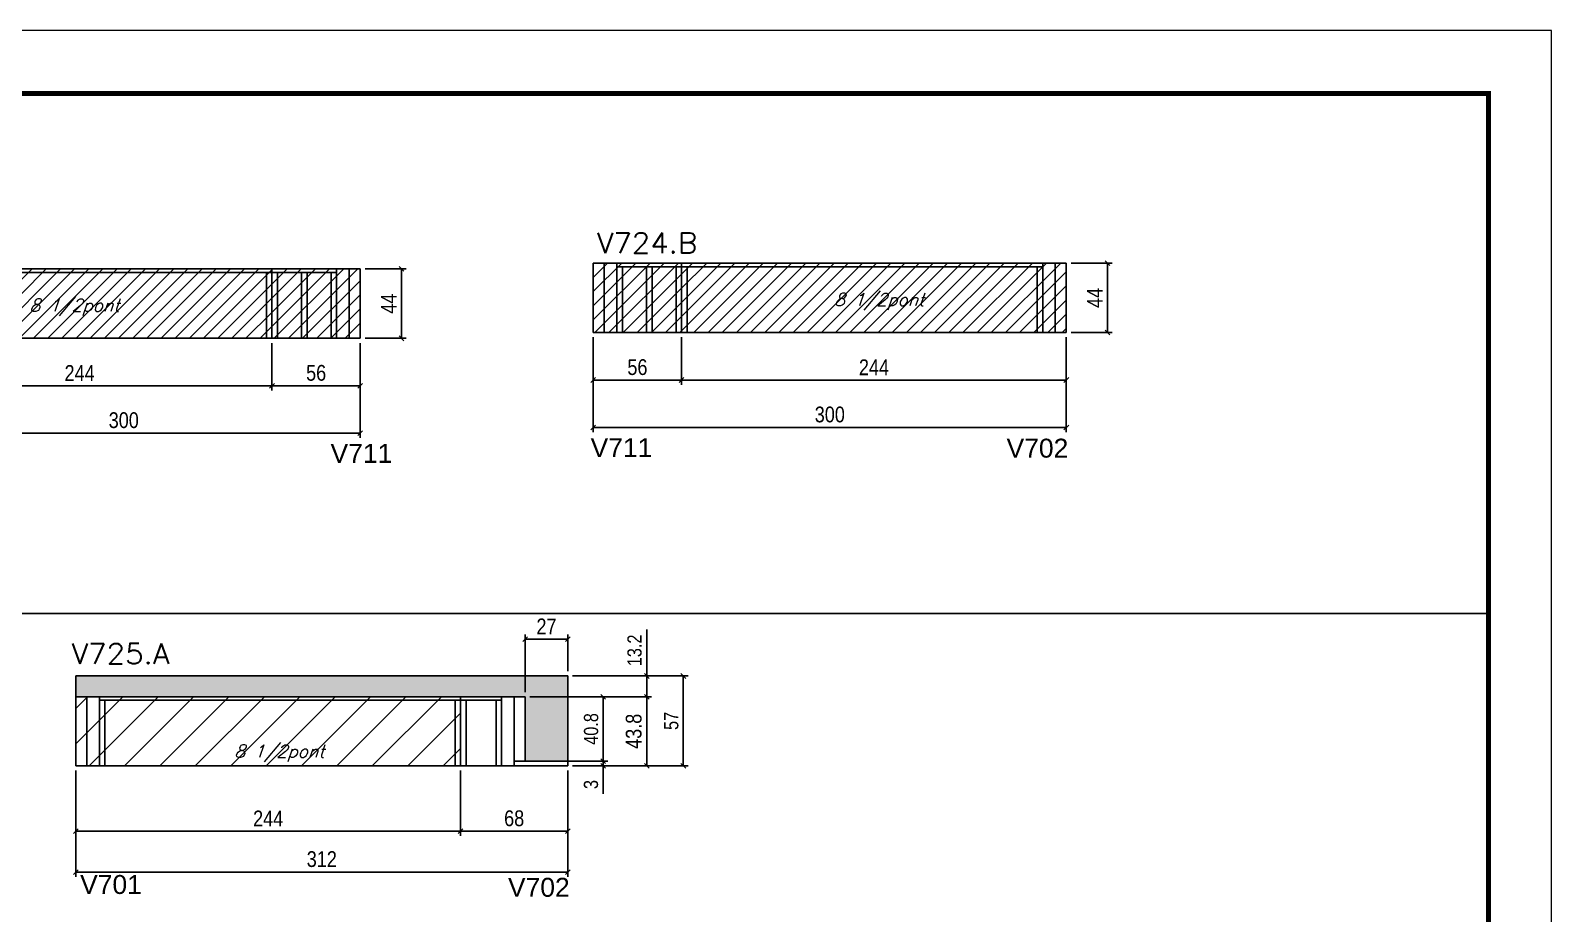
# Model space of a CAD drawing. Extents: x -20960 to -5926, y -2106 to 21915.
# Drawn here: x -8490 to -7525, y 13315 to 13875 of the extents above; entities that cross this region are included whole.
import ezdxf

# ---------------------------------------------------------------- set-up
doc = ezdxf.new("R2010")
doc.units = 0
doc.linetypes.add('DASHED', pattern=[0.75, 0.5, -0.25])
for name, color, linetype in [('5', 5, 'Continuous'), ('COTA', 241, 'Continuous'), ('Painéis', 200, 'Continuous'), ('Reaproveitamento', 251, 'Continuous'), ('SARR_2.2x7', 40, 'Continuous'), ('SARR_3.5x7', 81, 'Continuous'), ('texto', 7, 'Continuous')]:
    doc.layers.add(name, color=color, linetype=linetype)
for name, color, linetype, lineweight in [('Folhas', 255, 'Continuous', 9), ('SARRAFO DE PRESSAO', 251, 'DASHED', 9), ('Texto Seção', 7, 'Continuous', 15)]:
    doc.layers.add(name, color=color, linetype=linetype, lineweight=lineweight)
doc.styles.add('COTA TECNICA', font='techl___.ttf', dxfattribs={"height": 10})
doc.styles.add('COTA TECNICA-50', font='techl___.ttf', dxfattribs={"height": 9})
doc.styles.add('REGUA-120', font='ROMANS.shx', dxfattribs={"height": 15})
doc.styles.add('Romans', font='romans.shx')
doc.styles.get("Standard").update_dxf_attribs({"font": 'arial.ttf'})
doc.dimstyles.new('COTA PAINEL-50', dxfattribs={"dimtxt": 9, "dimasz": 3, "dimexe": 3, "dimexo": 3, "dimgap": 3, "dimtad": 1, "dimdec": 1, "dimzin": 12, "dimdsep": 46, "dimtxsty": 'COTA TECNICA-50', "dimblk1": 'OBLIQUE', "dimblk2": 'OBLIQUE', "dimsah": 1, "dimcen": 0.9, "dimclrd": 4, "dimclre": 4, "dimclrt": 240, "dimadec": 1, "dimazin": 3, "dimtfac": 1, "dimtdec": 1, "dimtmove": 0, "dimatfit": 3, "dimfxl": 1, "dimtolj": 1, "dimtzin": 12, "dimarcsym": 0})
doc.dimstyles.new('PAINEL', dxfattribs={"dimtxt": 10, "dimasz": 3, "dimexe": 3, "dimexo": 3, "dimgap": 3, "dimtad": 1, "dimdec": 1, "dimzin": 12, "dimdsep": 46, "dimtxsty": 'COTA TECNICA', "dimblk1": 'OBLIQUE', "dimblk2": 'OBLIQUE', "dimsah": 1, "dimcen": 0.9, "dimclrd": 4, "dimclre": 4, "dimclrt": 240, "dimadec": 1, "dimazin": 3, "dimtfac": 1, "dimtdec": 1, "dimtmove": 0, "dimatfit": 3, "dimfxl": 1, "dimtolj": 1, "dimtzin": 12, "dimarcsym": 0})
pattern_1 = [(45, (-151395.113, -16920.2756), (-4.49012806, 4.49012806), [])]
pattern_2 = [(45, (-150947.359, -16717.048), (-4.49012806, 4.49012806), [])]

# ---------------------------------------------------------------- blocks, each defined once
blk = doc.blocks.new('9999999999')
at = {"layer": 'Folhas'}
blk.add_lwpolyline([(98138.98, 34190.21), (99623.98, 34190.21), (99623.98, 35240.21), (98138.98, 35240.21)], close=True, dxfattribs=at)
at = {"layer": 'Folhas', "color": 30, "const_width": 3}
blk.add_lwpolyline([(98213.98, 34230.21), (99583.98, 34230.21), (99583.98, 35200.21), (98213.98, 35200.21)], close=True, dxfattribs=at)
blk = doc.blocks.new('_Oblique')
at = {"color": 0, "linetype": 'ByBlock', "lineweight": -2}
blk.add_line((-0.5, -0.5), (0.5, 0.5), dxfattribs=at)
blk = doc.blocks.new('*D985')
at = {"layer": 'COTA', "color": 4, "linetype": 'ByBlock', "lineweight": -2, "transparency": 16777216}
for p, q in [((-8580.49, 13677.08), (-8580.49, 13616.88)), ((-8280.49, 13677.08), (-8280.49, 13616.88)), ((-8580.49, 13619.88), (-8280.49, 13619.88))]:
    blk.add_line(p, q, dxfattribs=at)
at = {"layer": 'Defpoints', "color": 0, "linetype": 'ByBlock', "transparency": 16777216}
for p in [(-8580.49, 13680.08), (-8280.49, 13680.08), (-8280.49, 13619.88)]:
    blk.add_point(p, dxfattribs=at)
at = {"layer": 'COTA', "color": 4, "linetype": 'ByBlock', "lineweight": -2, "transparency": 16777216, "xscale": 3, "yscale": 3, "zscale": 3, "rotation": 180}
blk.add_blockref('_Oblique', (-8580.49, 13619.88), dxfattribs=at)
at = {"layer": 'COTA', "color": 4, "linetype": 'ByBlock', "lineweight": -2, "transparency": 16777216, "xscale": 3, "yscale": 3, "zscale": 3}
blk.add_blockref('_Oblique', (-8280.49, 13619.88), dxfattribs=at)
at = {"layer": 'COTA', "color": 240, "linetype": 'ByBlock', "transparency": 16777216, "insert": (-8430.49, 13628.1), "char_height": 10, "attachment_point": 5, "style": 'COTA TECNICA'}
blk.add_mtext('\\A1;300', dxfattribs=at)
blk = doc.blocks.new('*D986')
at = {"layer": 'COTA', "color": 4, "linetype": 'ByBlock', "lineweight": -2, "transparency": 16777216}
for p, q in [((-8580.49, 13677.08), (-8580.49, 13647.01)), ((-8336.49, 13677.08), (-8336.49, 13647.01)), ((-8580.49, 13650.01), (-8336.49, 13650.01))]:
    blk.add_line(p, q, dxfattribs=at)
at = {"layer": 'Defpoints', "color": 0, "linetype": 'ByBlock', "transparency": 16777216}
for p in [(-8580.49, 13680.08), (-8336.49, 13680.08), (-8336.49, 13650.01)]:
    blk.add_point(p, dxfattribs=at)
at = {"layer": 'COTA', "color": 4, "linetype": 'ByBlock', "lineweight": -2, "transparency": 16777216, "xscale": 3, "yscale": 3, "zscale": 3, "rotation": 180}
blk.add_blockref('_Oblique', (-8580.49, 13650.01), dxfattribs=at)
at = {"layer": 'COTA', "color": 4, "linetype": 'ByBlock', "lineweight": -2, "transparency": 16777216, "xscale": 3, "yscale": 3, "zscale": 3}
blk.add_blockref('_Oblique', (-8336.49, 13650.01), dxfattribs=at)
at = {"layer": 'COTA', "color": 240, "linetype": 'ByBlock', "transparency": 16777216, "insert": (-8458.49, 13658.08), "char_height": 10, "attachment_point": 5, "style": 'COTA TECNICA'}
blk.add_mtext('\\A1;244', dxfattribs=at)
blk = doc.blocks.new('*D987')
at = {"layer": 'COTA', "color": 4, "linetype": 'ByBlock', "lineweight": -2, "transparency": 16777216}
for p, q in [((-8336.49, 13677.08), (-8336.49, 13647.01)), ((-8280.49, 13677.08), (-8280.49, 13647.01)), ((-8280.49, 13650.01), (-8336.49, 13650.01))]:
    blk.add_line(p, q, dxfattribs=at)
at = {"layer": 'Defpoints', "color": 0, "linetype": 'ByBlock', "transparency": 16777216}
for p in [(-8336.49, 13680.08), (-8280.49, 13680.08), (-8336.49, 13650.01)]:
    blk.add_point(p, dxfattribs=at)
at = {"layer": 'COTA', "color": 4, "linetype": 'ByBlock', "lineweight": -2, "transparency": 16777216, "xscale": 3, "yscale": 3, "zscale": 3, "rotation": 180}
blk.add_blockref('_Oblique', (-8336.49, 13650.01), dxfattribs=at)
at = {"layer": 'COTA', "color": 4, "linetype": 'ByBlock', "lineweight": -2, "transparency": 16777216, "xscale": 3, "yscale": 3, "zscale": 3}
blk.add_blockref('_Oblique', (-8280.49, 13650.01), dxfattribs=at)
at = {"layer": 'COTA', "color": 240, "linetype": 'ByBlock', "transparency": 16777216, "insert": (-8308.49, 13658.12), "char_height": 10, "attachment_point": 5, "style": 'COTA TECNICA'}
blk.add_mtext('\\A1;56', dxfattribs=at)
blk = doc.blocks.new('*D988')
at = {"layer": 'COTA', "color": 4, "linetype": 'ByBlock', "lineweight": -2, "transparency": 16777216}
for p, q in [((-8277.49, 13724.08), (-8251.34, 13724.08)), ((-8254.34, 13680.08), (-8254.34, 13724.08)), ((-8277.49, 13680.08), (-8251.34, 13680.08))]:
    blk.add_line(p, q, dxfattribs=at)
at = {"layer": 'Defpoints', "color": 0, "linetype": 'ByBlock', "transparency": 16777216}
for p in [(-8280.49, 13724.08), (-8254.34, 13724.08), (-8280.49, 13680.08)]:
    blk.add_point(p, dxfattribs=at)
at = {"layer": 'COTA', "color": 4, "linetype": 'ByBlock', "lineweight": -2, "transparency": 16777216, "xscale": 3, "yscale": 3, "zscale": 3}
for p, rotation in [((-8254.34, 13724.08), 90), ((-8254.34, 13680.08), 270)]:
    blk.add_blockref('_Oblique', p, dxfattribs=dict(at, rotation=rotation))
at = {"layer": 'COTA', "color": 240, "linetype": 'ByBlock', "transparency": 16777216, "insert": (-8262.41, 13702.08), "char_height": 10, "attachment_point": 5, "rotation": 90, "style": 'COTA TECNICA'}
blk.add_mtext('\\A1;44', dxfattribs=at)
blk = doc.blocks.new('*D989')
at = {"layer": 'COTA', "color": 4, "linetype": 'ByBlock', "lineweight": -2, "transparency": 16777216}
for p, q in [((-8132.73, 13680.71), (-8132.73, 13620.52)), ((-7832.73, 13680.71), (-7832.73, 13620.52)), ((-7832.73, 13623.52), (-8132.73, 13623.52))]:
    blk.add_line(p, q, dxfattribs=at)
at = {"layer": 'Defpoints', "color": 0, "linetype": 'ByBlock', "transparency": 16777216}
for p in [(-8132.73, 13683.71), (-7832.73, 13683.71), (-8132.73, 13623.52)]:
    blk.add_point(p, dxfattribs=at)
at = {"layer": 'COTA', "color": 4, "linetype": 'ByBlock', "lineweight": -2, "transparency": 16777216, "xscale": 3, "yscale": 3, "zscale": 3, "rotation": 180}
blk.add_blockref('_Oblique', (-8132.73, 13623.52), dxfattribs=at)
at = {"layer": 'COTA', "color": 4, "linetype": 'ByBlock', "lineweight": -2, "transparency": 16777216, "xscale": 3, "yscale": 3, "zscale": 3}
blk.add_blockref('_Oblique', (-7832.73, 13623.52), dxfattribs=at)
at = {"layer": 'COTA', "color": 240, "linetype": 'ByBlock', "transparency": 16777216, "insert": (-7982.73, 13631.73), "char_height": 10, "attachment_point": 5, "style": 'COTA TECNICA'}
blk.add_mtext('\\A1;300', dxfattribs=at)
blk = doc.blocks.new('*D990')
at = {"layer": 'COTA', "color": 4, "linetype": 'ByBlock', "lineweight": -2, "transparency": 16777216}
for p, q in [((-8076.73, 13680.71), (-8076.73, 13650.64)), ((-7832.73, 13680.71), (-7832.73, 13650.64)), ((-7832.73, 13653.64), (-8076.73, 13653.64))]:
    blk.add_line(p, q, dxfattribs=at)
at = {"layer": 'Defpoints', "color": 0, "linetype": 'ByBlock', "transparency": 16777216}
for p in [(-8076.73, 13683.71), (-7832.73, 13683.71), (-8076.73, 13653.64)]:
    blk.add_point(p, dxfattribs=at)
at = {"layer": 'COTA', "color": 4, "linetype": 'ByBlock', "lineweight": -2, "transparency": 16777216, "xscale": 3, "yscale": 3, "zscale": 3, "rotation": 180}
blk.add_blockref('_Oblique', (-8076.73, 13653.64), dxfattribs=at)
at = {"layer": 'COTA', "color": 4, "linetype": 'ByBlock', "lineweight": -2, "transparency": 16777216, "xscale": 3, "yscale": 3, "zscale": 3}
blk.add_blockref('_Oblique', (-7832.73, 13653.64), dxfattribs=at)
at = {"layer": 'COTA', "color": 240, "linetype": 'ByBlock', "transparency": 16777216, "insert": (-7954.73, 13661.71), "char_height": 10, "attachment_point": 5, "style": 'COTA TECNICA'}
blk.add_mtext('\\A1;244', dxfattribs=at)
blk = doc.blocks.new('*D991')
at = {"layer": 'COTA', "color": 4, "linetype": 'ByBlock', "lineweight": -2, "transparency": 16777216}
for p, q in [((-8132.73, 13680.71), (-8132.73, 13650.64)), ((-8076.73, 13680.71), (-8076.73, 13650.64)), ((-8132.73, 13653.64), (-8076.73, 13653.64))]:
    blk.add_line(p, q, dxfattribs=at)
at = {"layer": 'Defpoints', "color": 0, "linetype": 'ByBlock', "transparency": 16777216}
for p in [(-8132.73, 13683.71), (-8076.73, 13683.71), (-8076.73, 13653.64)]:
    blk.add_point(p, dxfattribs=at)
at = {"layer": 'COTA', "color": 4, "linetype": 'ByBlock', "lineweight": -2, "transparency": 16777216, "xscale": 3, "yscale": 3, "zscale": 3, "rotation": 180}
blk.add_blockref('_Oblique', (-8132.73, 13653.64), dxfattribs=at)
at = {"layer": 'COTA', "color": 4, "linetype": 'ByBlock', "lineweight": -2, "transparency": 16777216, "xscale": 3, "yscale": 3, "zscale": 3}
blk.add_blockref('_Oblique', (-8076.73, 13653.64), dxfattribs=at)
at = {"layer": 'COTA', "color": 240, "linetype": 'ByBlock', "transparency": 16777216, "insert": (-8104.73, 13661.75), "char_height": 10, "attachment_point": 5, "style": 'COTA TECNICA'}
blk.add_mtext('\\A1;56', dxfattribs=at)
blk = doc.blocks.new('*D992')
at = {"layer": 'COTA', "color": 4, "linetype": 'ByBlock', "lineweight": -2, "transparency": 16777216}
for p, q in [((-7829.73, 13727.71), (-7803.58, 13727.71)), ((-7806.58, 13727.71), (-7806.58, 13683.71)), ((-7829.73, 13683.71), (-7803.58, 13683.71))]:
    blk.add_line(p, q, dxfattribs=at)
at = {"layer": 'Defpoints', "color": 0, "linetype": 'ByBlock', "transparency": 16777216}
for p in [(-7832.73, 13727.71), (-7832.73, 13683.71), (-7806.58, 13683.71)]:
    blk.add_point(p, dxfattribs=at)
at = {"layer": 'COTA', "color": 4, "linetype": 'ByBlock', "lineweight": -2, "transparency": 16777216, "xscale": 3, "yscale": 3, "zscale": 3}
for p, rotation in [((-7806.58, 13727.71), 90), ((-7806.58, 13683.71), 270)]:
    blk.add_blockref('_Oblique', p, dxfattribs=dict(at, rotation=rotation))
at = {"layer": 'COTA', "color": 240, "linetype": 'ByBlock', "transparency": 16777216, "insert": (-7814.65, 13705.71), "char_height": 10, "attachment_point": 5, "rotation": 90, "style": 'COTA TECNICA'}
blk.add_mtext('\\A1;44', dxfattribs=at)
blk = doc.blocks.new('*D1006')
at = {"layer": 'COTA', "color": 4, "lineweight": -2, "ltscale": 25, "transparency": 16777216}
for p, q in [((-8460.9, 13405.93), (-8460.9, 13338.5)), ((-8148.9, 13405.93), (-8148.9, 13338.5)), ((-8148.9, 13341.5), (-8460.9, 13341.5))]:
    blk.add_line(p, q, dxfattribs=at)
at = {"layer": 'Defpoints', "color": 0, "ltscale": 25, "transparency": 16777216}
for p in [(-8460.9, 13408.93), (-8148.9, 13408.93), (-8460.9, 13341.5)]:
    blk.add_point(p, dxfattribs=at)
at = {"layer": 'COTA', "color": 4, "lineweight": -2, "ltscale": 25, "transparency": 16777216, "xscale": 3, "yscale": 3, "zscale": 3, "rotation": 180}
blk.add_blockref('_Oblique', (-8460.9, 13341.5), dxfattribs=at)
at = {"layer": 'COTA', "color": 4, "lineweight": -2, "ltscale": 25, "transparency": 16777216, "xscale": 3, "yscale": 3, "zscale": 3}
blk.add_blockref('_Oblique', (-8148.9, 13341.5), dxfattribs=at)
at = {"layer": 'COTA', "color": 240, "ltscale": 25, "transparency": 16777216, "insert": (-8304.9, 13349.72), "char_height": 10, "attachment_point": 5, "style": 'COTA TECNICA'}
blk.add_mtext('\\A1;312', dxfattribs=at)
blk = doc.blocks.new('*D978')
at = {"layer": 'COTA', "color": 4, "lineweight": -2, "ltscale": 25, "transparency": 16777216}
for p, q in [((-8216.9, 13405.93), (-8216.9, 13364.48)), ((-8460.9, 13378.93), (-8460.9, 13364.48)), ((-8460.9, 13367.48), (-8216.9, 13367.48))]:
    blk.add_line(p, q, dxfattribs=at)
at = {"layer": 'Defpoints', "color": 0, "ltscale": 25, "transparency": 16777216}
for p in [(-8216.9, 13408.93), (-8460.9, 13381.93), (-8216.9, 13367.48)]:
    blk.add_point(p, dxfattribs=at)
at = {"layer": 'COTA', "color": 4, "lineweight": -2, "ltscale": 25, "transparency": 16777216, "xscale": 3, "yscale": 3, "zscale": 3, "rotation": 180}
blk.add_blockref('_Oblique', (-8460.9, 13367.48), dxfattribs=at)
at = {"layer": 'COTA', "color": 4, "lineweight": -2, "ltscale": 25, "transparency": 16777216, "xscale": 3, "yscale": 3, "zscale": 3}
blk.add_blockref('_Oblique', (-8216.9, 13367.48), dxfattribs=at)
at = {"layer": 'COTA', "color": 240, "ltscale": 25, "transparency": 16777216, "insert": (-8338.9, 13375.56), "char_height": 10, "attachment_point": 5, "style": 'COTA TECNICA'}
blk.add_mtext('\\A1;244', dxfattribs=at)
blk = doc.blocks.new('*D979')
at = {"layer": 'COTA', "color": 4, "lineweight": -2, "ltscale": 25, "transparency": 16777216}
for p, q in [((-8216.9, 13405.93), (-8216.9, 13364.48)), ((-8148.9, 13405.93), (-8148.9, 13364.48)), ((-8216.9, 13367.48), (-8148.9, 13367.48))]:
    blk.add_line(p, q, dxfattribs=at)
at = {"layer": 'Defpoints', "color": 0, "ltscale": 25, "transparency": 16777216}
for p in [(-8216.9, 13408.93), (-8148.9, 13408.93), (-8148.9, 13367.48)]:
    blk.add_point(p, dxfattribs=at)
at = {"layer": 'COTA', "color": 4, "lineweight": -2, "ltscale": 25, "transparency": 16777216, "xscale": 3, "yscale": 3, "zscale": 3, "rotation": 180}
blk.add_blockref('_Oblique', (-8216.9, 13367.48), dxfattribs=at)
at = {"layer": 'COTA', "color": 4, "lineweight": -2, "ltscale": 25, "transparency": 16777216, "xscale": 3, "yscale": 3, "zscale": 3}
blk.add_blockref('_Oblique', (-8148.9, 13367.48), dxfattribs=at)
at = {"layer": 'COTA', "color": 240, "ltscale": 25, "transparency": 16777216, "insert": (-8182.9, 13375.61), "char_height": 10, "attachment_point": 5, "style": 'COTA TECNICA'}
blk.add_mtext('\\A1;68', dxfattribs=at)
blk = doc.blocks.new('*D980')
at = {"layer": 'COTA', "color": 4, "lineweight": -2, "ltscale": 25, "transparency": 16777216}
for p, q in [((-8172.9, 13452.73), (-8095.82, 13452.73)), ((-8098.82, 13408.93), (-8098.82, 13452.73)), ((-8145.9, 13408.93), (-8095.82, 13408.93))]:
    blk.add_line(p, q, dxfattribs=at)
at = {"layer": 'Defpoints', "color": 0, "ltscale": 25, "transparency": 16777216}
for p in [(-8175.9, 13452.73), (-8098.82, 13452.73), (-8148.9, 13408.93)]:
    blk.add_point(p, dxfattribs=at)
at = {"layer": 'COTA', "color": 4, "lineweight": -2, "ltscale": 25, "transparency": 16777216, "xscale": 3, "yscale": 3, "zscale": 3}
for p, rotation in [((-8098.82, 13452.73), 90), ((-8098.82, 13408.93), 270)]:
    blk.add_blockref('_Oblique', p, dxfattribs=dict(at, rotation=rotation))
at = {"layer": 'COTA', "color": 240, "ltscale": 25, "transparency": 16777216, "insert": (-8107.06, 13430.83), "char_height": 10, "attachment_point": 5, "rotation": 90, "style": 'COTA TECNICA'}
blk.add_mtext('\\A1;43.8', dxfattribs=at)
blk = doc.blocks.new('*D981')
at = {"layer": 'COTA', "color": 4, "lineweight": -2, "ltscale": 25, "transparency": 16777216}
for p, q in [((-8175.9, 13455.73), (-8175.9, 13492.3)), ((-8175.9, 13489.3), (-8148.9, 13489.3)), ((-8148.9, 13468.93), (-8148.9, 13492.3))]:
    blk.add_line(p, q, dxfattribs=at)
at = {"layer": 'Defpoints', "color": 0, "ltscale": 25, "transparency": 16777216}
for p in [(-8148.9, 13489.3), (-8148.9, 13465.93), (-8175.9, 13452.73)]:
    blk.add_point(p, dxfattribs=at)
at = {"layer": 'COTA', "color": 4, "lineweight": -2, "ltscale": 25, "transparency": 16777216, "xscale": 3, "yscale": 3, "zscale": 3, "rotation": 180}
blk.add_blockref('_Oblique', (-8175.9, 13489.3), dxfattribs=at)
at = {"layer": 'COTA', "color": 4, "lineweight": -2, "ltscale": 25, "transparency": 16777216, "xscale": 3, "yscale": 3, "zscale": 3}
blk.add_blockref('_Oblique', (-8148.9, 13489.3), dxfattribs=at)
at = {"layer": 'COTA', "color": 240, "ltscale": 25, "transparency": 16777216, "insert": (-8162.4, 13497.37), "char_height": 10, "attachment_point": 5, "style": 'COTA TECNICA'}
blk.add_mtext('\\A1;27', dxfattribs=at)
blk = doc.blocks.new('*D997')
at = {"layer": 'COTA', "color": 4, "lineweight": -2, "transparency": 16777216}
for p, q in [((-8098.82, 13465.93), (-8098.82, 13495.39)), ((-8145.9, 13465.93), (-8095.82, 13465.93)), ((-8098.82, 13452.73), (-8098.82, 13465.93)), ((-8172.9, 13452.73), (-8095.82, 13452.73))]:
    blk.add_line(p, q, dxfattribs=at)
at = {"layer": 'Defpoints', "color": 0, "transparency": 16777216}
for p in [(-8148.9, 13465.93), (-8098.82, 13465.93), (-8175.9, 13452.73)]:
    blk.add_point(p, dxfattribs=at)
at = {"layer": 'COTA', "color": 4, "lineweight": -2, "transparency": 16777216, "xscale": 3, "yscale": 3, "zscale": 3}
for p, rotation in [((-8098.82, 13465.93), 90), ((-8098.82, 13452.73), 270)]:
    blk.add_blockref('_Oblique', p, dxfattribs=dict(at, rotation=rotation))
at = {"layer": 'COTA', "color": 240, "transparency": 16777216, "insert": (-8106.52, 13482.16), "char_height": 9, "attachment_point": 5, "rotation": 90, "style": 'COTA TECNICA-50'}
blk.add_mtext('\\A1;13.2', dxfattribs=at)
blk = doc.blocks.new('*D970')
at = {"layer": 'COTA', "color": 4, "lineweight": -2, "transparency": 16777216}
for p, q in [((-8145.9, 13465.93), (-8072.62, 13465.93)), ((-8075.62, 13465.93), (-8075.62, 13408.93)), ((-8145.9, 13408.93), (-8072.62, 13408.93))]:
    blk.add_line(p, q, dxfattribs=at)
at = {"layer": 'Defpoints', "color": 0, "transparency": 16777216}
for p in [(-8148.9, 13465.93), (-8148.9, 13408.93), (-8075.62, 13408.93)]:
    blk.add_point(p, dxfattribs=at)
at = {"layer": 'COTA', "color": 4, "lineweight": -2, "transparency": 16777216, "xscale": 3, "yscale": 3, "zscale": 3}
for p, rotation in [((-8075.62, 13465.93), 90), ((-8075.62, 13408.93), 270)]:
    blk.add_blockref('_Oblique', p, dxfattribs=dict(at, rotation=rotation))
at = {"layer": 'COTA', "color": 240, "transparency": 16777216, "insert": (-8083.22, 13437.43), "char_height": 9, "attachment_point": 5, "rotation": 90, "style": 'COTA TECNICA-50'}
blk.add_mtext('\\A1;57', dxfattribs=at)
blk = doc.blocks.new('*D998')
at = {"layer": 'COTA', "color": 4, "lineweight": -2, "transparency": 16777216}
for p, q in [((-8172.9, 13452.73), (-8123.46, 13452.73)), ((-8126.46, 13452.73), (-8126.46, 13411.93)), ((-8172.9, 13411.93), (-8123.46, 13411.93))]:
    blk.add_line(p, q, dxfattribs=at)
at = {"layer": 'Defpoints', "color": 0, "transparency": 16777216}
for p in [(-8175.9, 13452.73), (-8175.9, 13411.93), (-8126.46, 13411.93)]:
    blk.add_point(p, dxfattribs=at)
at = {"layer": 'COTA', "color": 4, "lineweight": -2, "transparency": 16777216, "xscale": 3, "yscale": 3, "zscale": 3}
for p, rotation in [((-8126.46, 13452.73), 90), ((-8126.46, 13411.93), 270)]:
    blk.add_blockref('_Oblique', p, dxfattribs=dict(at, rotation=rotation))
at = {"layer": 'COTA', "color": 240, "transparency": 16777216, "insert": (-8134.07, 13432.33), "char_height": 9, "attachment_point": 5, "rotation": 90, "style": 'COTA TECNICA-50'}
blk.add_mtext('\\A1;40.8', dxfattribs=at)
blk = doc.blocks.new('*D999')
at = {"layer": 'COTA', "color": 4, "lineweight": -2, "transparency": 16777216}
for p, q in [((-8145.9, 13411.93), (-8123.46, 13411.93)), ((-8126.46, 13411.93), (-8126.46, 13414.93)), ((-8126.46, 13411.93), (-8126.46, 13408.93)), ((-8145.9, 13408.93), (-8123.46, 13408.93)), ((-8126.46, 13408.93), (-8126.46, 13391.24))]:
    blk.add_line(p, q, dxfattribs=at)
at = {"layer": 'Defpoints', "color": 0, "transparency": 16777216}
for p in [(-8148.9, 13411.93), (-8148.9, 13408.93), (-8126.46, 13408.93)]:
    blk.add_point(p, dxfattribs=at)
at = {"layer": 'COTA', "color": 4, "lineweight": -2, "transparency": 16777216, "xscale": 3, "yscale": 3, "zscale": 3}
for p, rotation in [((-8126.46, 13411.93), 270), ((-8126.46, 13408.93), 90)]:
    blk.add_blockref('_Oblique', p, dxfattribs=dict(at, rotation=rotation))
at = {"layer": 'COTA', "color": 240, "transparency": 16777216, "insert": (-8134.16, 13397.08), "char_height": 9, "attachment_point": 5, "rotation": 90, "style": 'COTA TECNICA-50'}
blk.add_mtext('\\A1;3', dxfattribs=at)

msp = doc.modelspace()

# ---------------------------------------------------------------- hatches: boundary and pattern name
at = {"layer": 'COTA', "linetype": 'ByBlock'}
h = msp.add_hatch(dxfattribs=at)
h.set_pattern_fill('AR-CONC', color=256, scale=0.03)
h.set_pattern_definition([(50, (-149271.4406, -11686.6878), (5.46554007, -0.47817257), [0.5715, -6.2865]), (355, (-149271.4406, -11686.688), (-1.05730264, 5.73170536), [0.4572, -5.02921753]), (100.4514447, (-149270.985, -11686.7276), (4.40823741, 5.25353256), [0.48570026, -5.34270734]), (46.1842, (-149271.4406, -11685.164), (8.13237123, -1.26126984), [0.85725, -9.42975]), (96.6355576, (-149270.763, -11685.269), (7.122124, 7.42278374), [0.7285507, -8.01406824]), (351.184151, (-149271.441, -11685.164), (7.122124, 7.42278374), [0.685799, -7.54379196]), (21, (-149270.6786, -11685.5448), (4.54843174, -3.06795595), [0.5715, -6.2865]), (326, (-149270.6786, -11685.545), (1.85406085, 5.52563898), [0.4572, -5.0292]), (71.451445, (-149270.2996, -11685.8004), (6.40249258, 2.45768307), [0.48570026, -5.34269813]), (37.5, (-149271.4406, -11686.6878), (0.092658098, 2.536651166), [0, -4.96824, 0, -5.1054, 0, -5.04825]), (7.5, (-149271.4406, -11686.6878), (2.004589875, 3.005417245), [0, -2.91084, 0, -4.85394, 0, -1.92405]), (327.5, (-149273.1399, -11686.6878), (4.067717855, -0.17186232), [0, -1.905, 0, -5.9436, 0, -7.8867]), (317.5, (-149273.902, -11686.6878), (4.44387544, 0.76279473), [0, -2.4765, 0, -3.94716, 0, -5.6007])])
h.paths.add_polyline_path([(-8175.9, 13411.93), (-8148.9, 13411.93), (-8148.9, 13465.93), (-8460.9, 13465.93), (-8460.9, 13452.73), (-8175.9, 13452.73)])
at = {"layer": 'Reaproveitamento', "linetype": 'ByBlock'}
h = msp.add_hatch(dxfattribs=at)
h.set_pattern_fill('ANSI31', color=256, scale=2)
h.set_pattern_definition(pattern_2)
h.paths.add_polyline_path([(-8132.73, 13727.71), (-8132.73, 13683.71), (-8076.73, 13683.71), (-8076.73, 13727.71)])
h = msp.add_hatch(dxfattribs=at)
h.set_pattern_fill('ANSI31', color=256, scale=2)
h.set_pattern_definition(pattern_2)
h.paths.add_polyline_path([(-7832.73, 13683.71), (-7832.73, 13727.71), (-8076.73, 13727.71), (-8076.73, 13683.71)])
h.paths.add_polyline_path([(-7987.81, 13695.36), (-7920.2, 13695.36), (-7914.7, 13711.33), (-7982.31, 13711.33)], flags=24)
h = msp.add_hatch(dxfattribs=at)
h.set_pattern_fill('ANSI31', color=256, scale=2)
h.set_pattern_definition(pattern_1)
h.paths.add_polyline_path([(-8336.49, 13680.08), (-8336.49, 13724.08), (-8580.49, 13724.08), (-8580.49, 13680.08)])
h.paths.add_polyline_path([(-8498.15, 13691.73), (-8430.53, 13691.73), (-8425.03, 13707.7), (-8492.65, 13707.7)], flags=24)
h = msp.add_hatch(dxfattribs=at)
h.set_pattern_fill('ANSI31', color=256, scale=2)
h.set_pattern_definition(pattern_1)
h.paths.add_polyline_path([(-8280.49, 13680.08), (-8280.49, 13724.08), (-8336.49, 13724.08), (-8336.49, 13680.08)])
at = {"layer": 'Reaproveitamento'}
h = msp.add_hatch(dxfattribs=at)
h.set_pattern_fill('ANSI31', color=256, scale=5)
h.set_pattern_definition([(45, (1644.349, -2581.896), (-11.22532, 11.22532), [])])
h.paths.add_polyline_path([(-8216.9, 13408.93), (-8216.9, 13452.73), (-8460.9, 13452.73), (-8460.9, 13408.93)])

# ---------------------------------------------------------------- linework, layer by layer
at = {"layer": 'COTA', "linetype": 'ByBlock'}
for p, q in [((-8935, 13505.48), (-7565, 13505.48)), ((-8460.9, 13465.93), (-8148.9, 13465.93)), ((-8460.9, 13452.73), (-8460.9, 13465.93)), ((-8148.9, 13411.93), (-8148.9, 13465.93))]:
    msp.add_line(p, q, dxfattribs=at)
at = {"layer": 'Painéis', "linetype": 'ByBlock'}
for p, q in [((-8132.73, 13683.71), (-8132.73, 13727.71)), ((-8132.73, 13727.71), (-7832.73, 13727.71)), ((-8076.73, 13727.71), (-8076.73, 13683.71)), ((-7832.73, 13727.71), (-7832.73, 13683.71)), ((-8280.49, 13724.08), (-8580.49, 13724.08)), ((-8336.49, 13724.08), (-8336.49, 13680.08)), ((-8280.49, 13680.08), (-8280.49, 13724.08)), ((-8580.49, 13680.08), (-8280.49, 13680.08)), ((-7832.73, 13683.71), (-8132.73, 13683.71))]:
    msp.add_line(p, q, dxfattribs=at)
at = {"layer": 'Painéis'}
for p, q in [((-8460.9, 13452.73), (-8175.9, 13452.73)), ((-8175.9, 13411.93), (-8148.9, 13411.93)), ((-8460.9, 13408.93), (-8148.9, 13408.93))]:
    msp.add_line(p, q, dxfattribs=at)
at = {"layer": 'Painéis', "ltscale": 25}
for p, q in [((-8460.9, 13408.93), (-8460.9, 13452.73)), ((-8216.9, 13408.93), (-8216.9, 13452.73)), ((-8175.9, 13411.93), (-8175.9, 13452.73)), ((-8148.9, 13408.93), (-8148.9, 13411.93))]:
    msp.add_line(p, q, dxfattribs=at)
at = {"layer": 'SARR_2.2x7', "linetype": 'Continuous'}
for p, q in [((-8125.73, 13727.71), (-8125.73, 13683.71)), ((-7839.73, 13727.71), (-7839.73, 13683.71)), ((-8295.49, 13721.88), (-8565.49, 13721.88)), ((-8287.49, 13724.08), (-8287.49, 13680.08)), ((-8117.73, 13725.51), (-7847.73, 13725.51)), ((-8453.9, 13408.93), (-8453.9, 13452.73)), ((-8445.9, 13450.53), (-8216.9, 13450.53)), ((-8216.9, 13450.53), (-8190.9, 13450.53)), ((-8182.9, 13411.93), (-8182.9, 13452.73)), ((-8182.9, 13411.93), (-8182.9, 13408.93)), ((-8182.9, 13411.93), (-8175.9, 13411.93)), ((-8182.9, 13408.93), (-8148.9, 13408.93))]:
    msp.add_line(p, q, dxfattribs=at)
at = {"layer": 'SARR_3.5x7'}
for p, q in [((-8117.73, 13727.71), (-8117.73, 13683.71)), ((-7847.73, 13727.71), (-7847.73, 13683.71)), ((-8339.99, 13721.88), (-8339.99, 13680.08)), ((-8332.99, 13721.88), (-8332.99, 13680.08)), ((-8317.74, 13721.88), (-8317.74, 13680.08)), ((-8314.24, 13721.88), (-8314.24, 13680.08)), ((-8298.99, 13721.88), (-8298.99, 13680.08)), ((-8295.49, 13724.08), (-8295.49, 13680.08)), ((-8114.23, 13725.51), (-8114.23, 13683.71)), ((-8098.98, 13725.51), (-8098.98, 13683.71)), ((-8095.48, 13725.51), (-8095.48, 13683.71)), ((-8080.23, 13725.51), (-8080.23, 13683.71)), ((-8073.23, 13725.51), (-8073.23, 13683.71)), ((-7851.23, 13725.51), (-7851.23, 13683.71)), ((-8445.9, 13452.73), (-8445.9, 13408.93)), ((-8442.4, 13450.53), (-8442.4, 13408.93)), ((-8220.4, 13450.53), (-8220.4, 13408.93)), ((-8213.4, 13450.53), (-8213.4, 13408.93)), ((-8194.4, 13450.53), (-8194.4, 13408.93)), ((-8190.9, 13452.73), (-8190.9, 13408.93)), ((-8445.9, 13439.73), (-8445.9, 13408.93)), ((-8442.4, 13437.53), (-8442.4, 13408.93))]:
    msp.add_line(p, q, dxfattribs=at)

# ---------------------------------------------------------------- block references
at = {"layer": 'SARRAFO DE PRESSAO', "color": 6, "linetype": 'ByBlock'}
msp.add_blockref('9999999999', (-107148.98, -21364.84), dxfattribs=at)

# ---------------------------------------------------------------- texts
at = {"layer": '5', "linetype": 'Continuous'}
for s, rotation, p in [('V711', 0.00004, (-8299.36, 13601.09)), ('V711', 359.99996, (-8134.43, 13604.72)), ('V702', 359.99996, (-7870.63, 13604.42)), ('V701', 359.99996, (-8458.16, 13327.68)), ('V702', 359.99996, (-8186.83, 13325.9))]:
    msp.add_text(s, height=12, rotation=rotation, dxfattribs=at).set_placement(p)
at = {"layer": 'texto', "color": 2, "char_height": 8, "attachment_point": 5, "style": 'Romans'}
for insert in [(-7951.45, 13703.35), (-8461.78, 13699.71), (-8331.85, 13416.86)]:
    msp.add_mtext('{\\Q19;\\C256;8 1/2pont}', dxfattribs=dict(at, insert=insert))
at = {"layer": 'Texto Seção', "style": 'REGUA-120', "width": 1.05}
for s, p in [('V724.B', (-8130.52, 13734.08)), ('V725.A', (-8463.57, 13473.55))]:
    msp.add_text(s, height=13, dxfattribs=at).set_placement(p)

# ---------------------------------------------------------------- dimensions: what is measured, and where the dimension line sits
at = {"layer": 'COTA', "linetype": 'ByBlock'}
for p1, p2, distance, picture, middle in [((-7832.73, 13727.71), (-7832.73, 13683.71), 26.15, '*D992', (-7814.65, 13705.71)), ((-8280.49, 13680.08), (-8280.49, 13724.08), -26.15, '*D988', (-8262.41, 13702.08)), ((-8580.49, 13680.08), (-8280.49, 13680.08), -60.19, '*D985', (-8430.49, 13628.1)), ((-8580.49, 13680.08), (-8336.49, 13680.08), -30.07, '*D986', (-8458.49, 13658.08)), ((-8280.49, 13680.08), (-8336.49, 13680.08), 30.07, '*D987', (-8308.49, 13658.12)), ((-7832.73, 13683.71), (-8132.73, 13683.71), 60.19, '*D989', (-7982.73, 13631.73)), ((-8132.73, 13683.71), (-8076.73, 13683.71), -30.07, '*D991', (-8104.73, 13661.75)), ((-7832.73, 13683.71), (-8076.73, 13683.71), 30.07, '*D990', (-7954.73, 13661.71))]:
    dim = msp.add_aligned_dim(p1=p1, p2=p2, distance=distance, dimstyle='PAINEL', dxfattribs=at)
    dim.commit()
    dim.dimension.update_dxf_attribs({"geometry": picture, "text_midpoint": middle})
at = {"layer": 'COTA', "ltscale": 25}
for base, p1, p2, picture, middle in [((-8148.9, 13489.3), (-8175.9, 13452.73), (-8148.9, 13465.93), '*D981', (-8162.4, 13497.37)), ((-8460.9, 13341.5), (-8148.9, 13408.93), (-8460.9, 13408.93), '*D1006', (-8304.9, 13349.72)), ((-8216.9, 13367.48), (-8460.9, 13381.93), (-8216.9, 13408.93), '*D978', (-8338.9, 13375.56))]:
    dim = msp.add_linear_dim(base=base, p1=p1, p2=p2, dimstyle='PAINEL', dxfattribs=at)
    dim.commit()
    dim.dimension.update_dxf_attribs({"geometry": picture, "text_midpoint": middle})
at = {"layer": 'COTA', "color": 1}
for base, p1, p2, picture, middle in [((-8098.82, 13465.93), (-8175.9, 13452.73), (-8148.9, 13465.93), '*D997', (-8106.52, 13482.16)), ((-8075.62, 13408.93), (-8148.9, 13465.93), (-8148.9, 13408.93), '*D970', (-8083.22, 13437.43)), ((-8126.46, 13411.93), (-8175.9, 13452.73), (-8175.9, 13411.93), '*D998', (-8134.07, 13432.33)), ((-8126.46, 13408.93), (-8148.9, 13411.93), (-8148.9, 13408.93), '*D999', (-8134.16, 13397.08))]:
    dim = msp.add_linear_dim(base=base, p1=p1, p2=p2, angle=90, dimstyle='COTA PAINEL-50', dxfattribs=at)
    dim.commit()
    dim.dimension.update_dxf_attribs({"geometry": picture, "text_midpoint": middle})
at = {"layer": 'COTA', "ltscale": 25}
dim = msp.add_linear_dim(base=(-8098.82, 13452.73), p1=(-8148.9, 13408.93), p2=(-8175.9, 13452.73), angle=90, dimstyle='PAINEL', dxfattribs=at)
dim.commit()
dim.dimension.update_dxf_attribs({"geometry": '*D980', "text_midpoint": (-8107.06, 13430.83)})
dim = msp.add_linear_dim(base=(-8148.9, 13367.48), p1=(-8216.9, 13408.93), p2=(-8148.9, 13408.93), dimstyle='PAINEL', override={"dimtmove": 1}, dxfattribs=at)
dim.commit()
dim.dimension.update_dxf_attribs({"geometry": '*D979', "text_midpoint": (-8182.9, 13375.61)})

doc.saveas('drawing.dxf')
